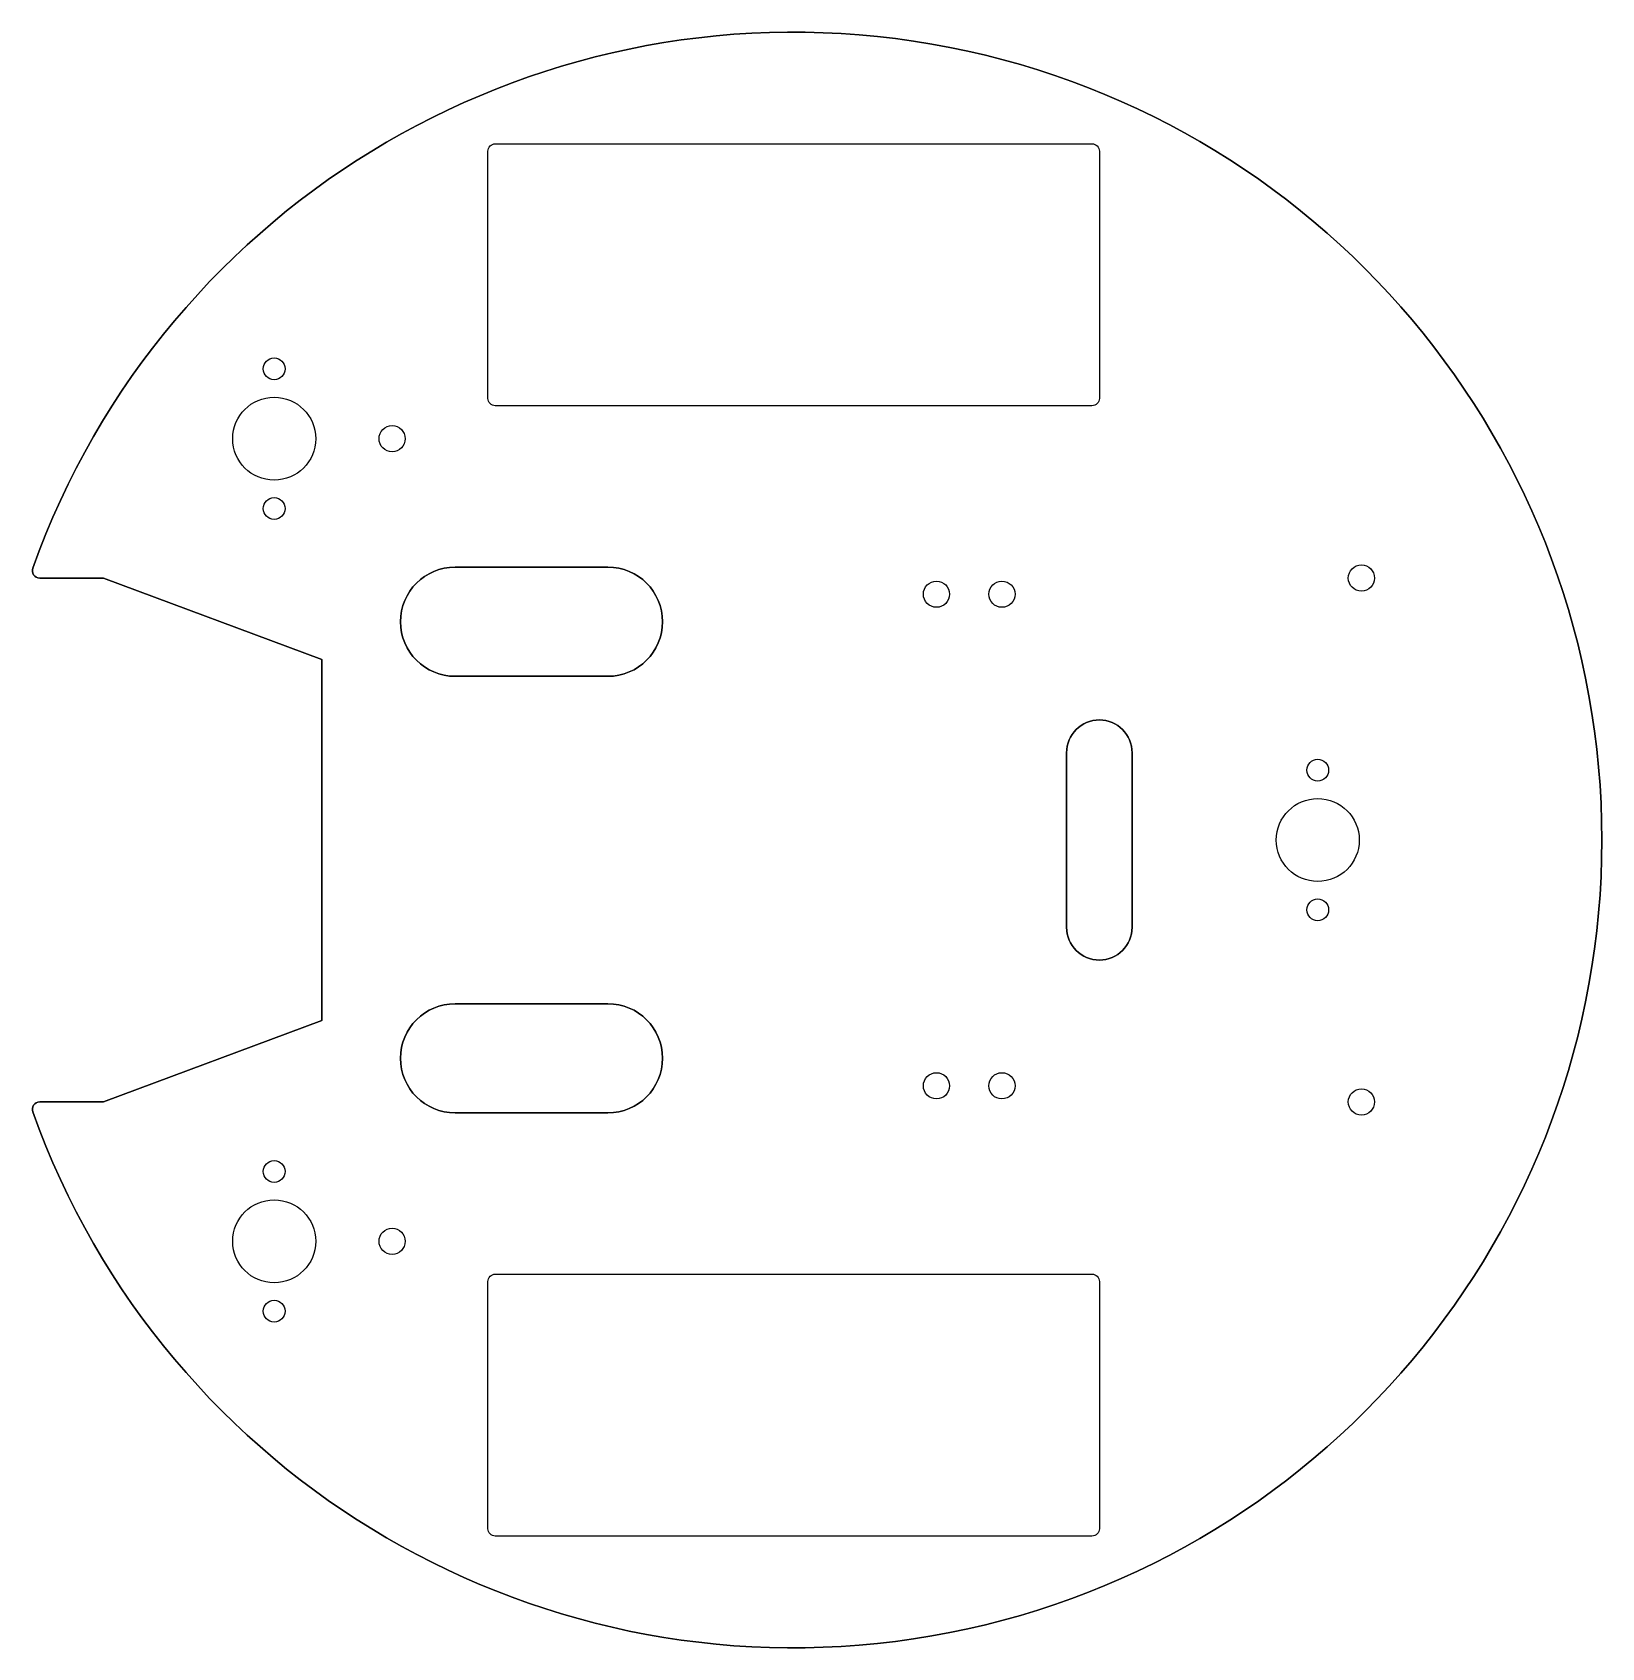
# Model space of a CAD drawing. Header units: millimetres. Extents: x -48 to 132, y 75 to 260.
import ezdxf

# ---------------------------------------------------------------- set-up
doc = ezdxf.new("R2010")
doc.units = ezdxf.units.MM
doc.layers.get('0').update_dxf_attribs({"linetype": 'CONTINUOUS'})

msp = doc.modelspace()

# ---------------------------------------------------------------- linework, layer by layer
for points in [[(-47.91, 136.01, 5.768292), (-47.91, 198.29, 0.51874), (-47.11, 197.15), (-39.81, 197.15), (-14.81, 187.82), (-14.81, 146.48), (-39.81, 137.15), (-47.11, 137.15, 0.51874)], [(-39.81, 197.15), (-47.11, 197.15, -0.51874), (-47.91, 198.29, -5.768292), (-47.91, 136.01, -0.51874), (-47.11, 137.15), (-39.81, 137.15), (-14.81, 146.48), (-14.81, 187.82)], [(74.19, 246.03), (74.19, 217.73, -0.414214), (73.34, 216.88), (5.04, 216.88, -0.414214), (4.19, 217.73), (4.19, 246.03, -0.414214), (5.04, 246.88), (73.34, 246.88, -0.414214)], [(4.19, 217.73), (4.19, 246.03, -0.414214), (5.04, 246.88), (73.34, 246.88, -0.414214), (74.19, 246.03), (74.19, 217.73, -0.414214), (73.34, 216.88), (5.04, 216.88, -0.414214)], [(0.44, 198.4, 1), (0.44, 185.9), (17.94, 185.9, 1), (17.94, 198.4)], [(0.44, 198.4), (17.94, 198.4, -1), (17.94, 185.9), (0.44, 185.9, -1)], [(70.44, 157.15, 1), (77.94, 157.15), (77.94, 177.15, 1), (70.44, 177.15)], [(70.44, 157.15), (70.44, 177.15, -1), (77.94, 177.15), (77.94, 157.15, -1)], [(0.44, 148.4, 1), (0.44, 135.9), (17.94, 135.9, 1), (17.94, 148.4)], [(0.44, 148.4), (17.94, 148.4, -1), (17.94, 135.9), (0.44, 135.9, -1)], [(5.04, 117.43), (73.34, 117.43, -0.414214), (74.19, 116.58), (74.19, 88.28, -0.414214), (73.34, 87.43), (5.04, 87.43, -0.414214), (4.19, 88.28), (4.19, 116.58, -0.414214)], [(73.34, 87.43), (5.04, 87.43, -0.414214), (4.19, 88.28), (4.19, 116.58, -0.414214), (5.04, 117.43), (73.34, 117.43, -0.414214), (74.19, 116.58), (74.19, 88.28, -0.414214)]]:
    msp.add_lwpolyline(points, format="xyb", close=True)
for centre, radius in [((-20.27, 221.11), 1.25), ((-20.27, 221.11), 1.25), ((-20.27, 213.11), 4.75), ((-20.27, 213.11), 4.75), ((-6.77, 213.11), 1.5), ((-6.77, 213.11), 1.5), ((-20.27, 205.11), 1.25), ((-20.27, 205.11), 1.25), ((104.19, 197.15), 1.5), ((104.19, 197.15), 1.5), ((55.54, 195.3), 1.5), ((55.54, 195.3), 1.5), ((63.04, 195.3), 1.5), ((63.04, 195.3), 1.5), ((99.19, 175.15), 1.25), ((99.19, 175.15), 1.25), ((99.19, 167.15), 4.75), ((99.19, 167.15), 4.75), ((99.19, 159.15), 1.25), ((99.19, 159.15), 1.25), ((55.54, 139), 1.5), ((55.54, 139), 1.5), ((63.04, 139), 1.5), ((63.04, 139), 1.5), ((104.19, 137.15), 1.5), ((104.19, 137.15), 1.5), ((-20.27, 129.19), 1.25), ((-20.27, 129.19), 1.25), ((-20.27, 121.19), 4.75), ((-20.27, 121.19), 4.75), ((-6.77, 121.19), 1.5), ((-6.77, 121.19), 1.5), ((-20.27, 113.19), 1.25), ((-20.27, 113.19), 1.25)]:
    msp.add_circle(centre, radius)

doc.saveas('drawing.dxf')
